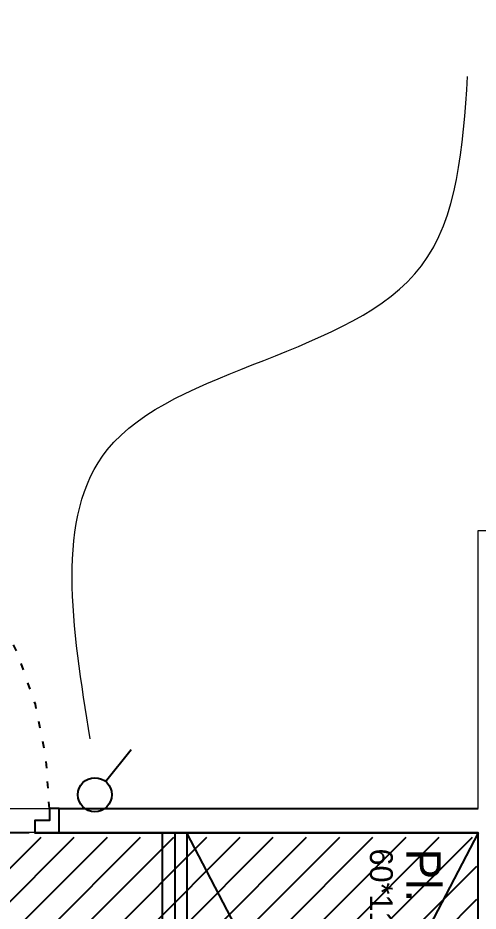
# Model space of a CAD drawing. Header units: centimetres. Extents: x -58072 to 12532, y -30603 to 6224.
# Drawn here: x 8798 to 8892.8, y 4563.1 to 4746.9 of the extents above; entities that cross this region are included whole.
import ezdxf

# ---------------------------------------------------------------- set-up
doc = ezdxf.new("R2010")
doc.units = ezdxf.units.CM
doc.linetypes.add('Style de ligne -18', pattern=[0.164042, 0.054681, -0.109361])
doc.linetypes.add('VW-01', pattern=[0.41656, 0.20828, -0.20828])
for name, color, linetype in [('B Faux plafonds', 252, 'Continuous'), ('B Faux plafonds_Hatch', 9, 'Continuous'), ('B Général', 252, 'Continuous'), ('C ANNOTATIONS-prestations', 252, 'Continuous'), ('D SURFACES-shab', 252, 'Continuous')]:
    doc.layers.add(name, color=color, linetype=linetype)
doc.layers.add('prlm-ELEC-CFO', color=1, linetype='Continuous', lineweight=25)
doc.styles.add('Eurostile', font='Eurosti.TTF')

# ---------------------------------------------------------------- blocks, each defined once
blk = doc.blocks.new('xi.SA')
at = {"layer": 'prlm-ELEC-CFO', "color": 0}
blk.add_lwpolyline([(0.2, -1.28), (5.5, 5.28)], dxfattribs=at)
blk.add_circle((-2, -4), 3.5, dxfattribs=at)
blk = doc.blocks.new('B 60.Placard 60.115')
at = {"layer": 'B Général', "linetype": 'Continuous'}
for p, q in [((55, 29.81), (-60, -30.19)), ((-60, 29.81), (55, -30.19))]:
    blk.add_line(p, q, dxfattribs=at)
at = {"layer": 'B Général', "linetype": 'Continuous', "flags": 128}
blk.add_lwpolyline([(55, -30.19), (55, 29.81), (-60, 29.81), (-60, -30.19)], dxfattribs=at)
for points in [[(55, -30.19), (55, -35.19), (-60, -35.19), (-60, -30.19)], [(55, -30.19), (55, -32.69), (-2.5, -32.69), (-2.5, -30.19)], [(-2.5, -32.69), (-2.5, -35.19), (-60, -35.19), (-60, -32.69)]]:
    blk.add_lwpolyline(points, close=True, dxfattribs=at)
at = {"layer": 'B Général', "insert": (-56.76, 22.09), "char_height": 7.056, "attachment_point": 1, "line_spacing_factor": 0.894578, "style": 'Eurostile'}
blk.add_mtext('Pl.', dxfattribs=at)
at = {"layer": 'C ANNOTATIONS-prestations', "insert": (-56.76, 9.84), "char_height": 4.704, "attachment_point": 4, "line_spacing_factor": 0.894578, "style": 'Eurostile'}
blk.add_mtext('60*115', dxfattribs=at)

msp = doc.modelspace()

# ---------------------------------------------------------------- hatches: boundary and pattern name
at = {"layer": 'B Faux plafonds_Hatch', "linetype": 'Continuous'}
h = msp.add_hatch(dxfattribs=at)
h.set_pattern_fill('F_P__SOFFITE', color=256, style=0, pattern_type=2)
h.set_pattern_definition([(45, (-0.297, -0.67), (-3.5277778, 3.3072917), [])])
h.paths.add_polyline_path([(9600.363, 4470.503), (9060.187, 4470.503), (9060.083, 4427.197), (9042.291, 4427.197), (9042.187, 4562.196), (8892.495, 4562.196), (8892.494, 4578.311), (8711.187, 4578.311), (8711.182, 4359.306), (8743.491, 4359.306), (8743.496, 4307.313), (9347.046, 4307.172), (9347.047, 4365.359), (9407.047, 4365.359), (9407.047, 4299.32), (9600.363, 4299.32)])
h.paths.add_polyline_path([(8823.494, 4427.273), (8823.494, 4462.245), (8897.495, 4462.245), (8897.494, 4427.216)])

# ---------------------------------------------------------------- linework, layer by layer
at = {"layer": 'B Faux plafonds', "linetype": 'VW-01', "ltscale": 25.4, "flags": 128}
msp.add_lwpolyline([(9600.66, 4471.393), (9060.484, 4471.393), (9060.381, 4428.087), (9042.588, 4428.087), (9042.484, 4563.086), (8892.792, 4563.086), (8892.791, 4579.201), (8711.484, 4579.201), (8711.479, 4360.196), (8743.788, 4360.196), (8743.793, 4308.204), (9347.343, 4308.062), (9347.344, 4366.25), (9407.344, 4366.25), (9407.344, 4300.211), (9600.66, 4300.211)], close=True, dxfattribs=at)
at = {"layer": 'B Général', "linetype": 'Continuous'}
for p, q in [((8806.484, 4584.201), (8892.791, 4584.201)), ((8806.484, 4584.201), (8892.791, 4584.201)), ((8806.484, 4579.201), (8806.484, 4584.201)), ((8806.484, 4579.201), (8892.791, 4579.201)), ((8806.484, 4579.201), (8892.791, 4579.201))]:
    msp.add_line(p, q, dxfattribs=at)
at = {"layer": 'B Général', "linetype": 'Style de ligne -18', "ltscale": 25.4, "flags": 128}
msp.add_lwpolyline([(8804.484, 4584.201), (8803.756, 4595.035), (8801.587, 4605.683), (8798.013, 4615.964), (8793.096, 4625.701), (8786.919, 4634.728), (8779.588, 4642.891), (8771.228, 4650.049), (8761.984, 4656.081), (8752.012, 4660.883), (8741.483, 4664.373), (8730.578, 4666.491), (8719.484, 4667.201)], dxfattribs=at)
at = {"layer": 'B Général', "linetype": 'Continuous', "flags": 128}
msp.add_lwpolyline([(8806.484, 4584.201), (8804.484, 4584.201), (8804.484, 4581.701), (8801.484, 4581.701), (8801.484, 4579.201), (8806.484, 4579.201), (8806.484, 4579.201), (8806.484, 4579.201), (8806.484, 4583.487), (8806.484, 4583.487)], close=True, dxfattribs=at)
at = {"layer": 'D SURFACES-shab', "lineweight": 18, "flags": 128}
for points in [[(8711.485, 4883.389), (8711.484, 4584.201), (8892.791, 4584.201), (8892.792, 4641.386), (9042.485, 4641.386), (9042.484, 4883.389)], [(8823.887, 4463.135), (8892.791, 4463.135), (8892.79, 4579.267), (8711.387, 4579.267), (8711.472, 4370.192), (8743.782, 4370.192), (8743.782, 4308.204), (8892.597, 4308.213), (8892.696, 4428.077), (8823.887, 4428.135)]]:
    msp.add_lwpolyline(points, close=True, dxfattribs=at)
at = {"layer": 'prlm-ELEC-CFO', "lineweight": 13}
msp.add_spline([(8812.896, 4598.541), (8816.405, 4658.006), (8881.123, 4695.877), (8890.625, 4734.79)], degree=3, dxfattribs=at)

# ---------------------------------------------------------------- block references
at = {"layer": 'B Général', "rotation": 270}
msp.add_blockref('B 60.Placard 60.115', (8862.984, 4519.201), dxfattribs=at)
at = {"layer": 'prlm-ELEC-CFO'}
msp.add_blockref('xi.SA', (8815.852, 4591.041), dxfattribs=at)

doc.saveas('drawing.dxf')
